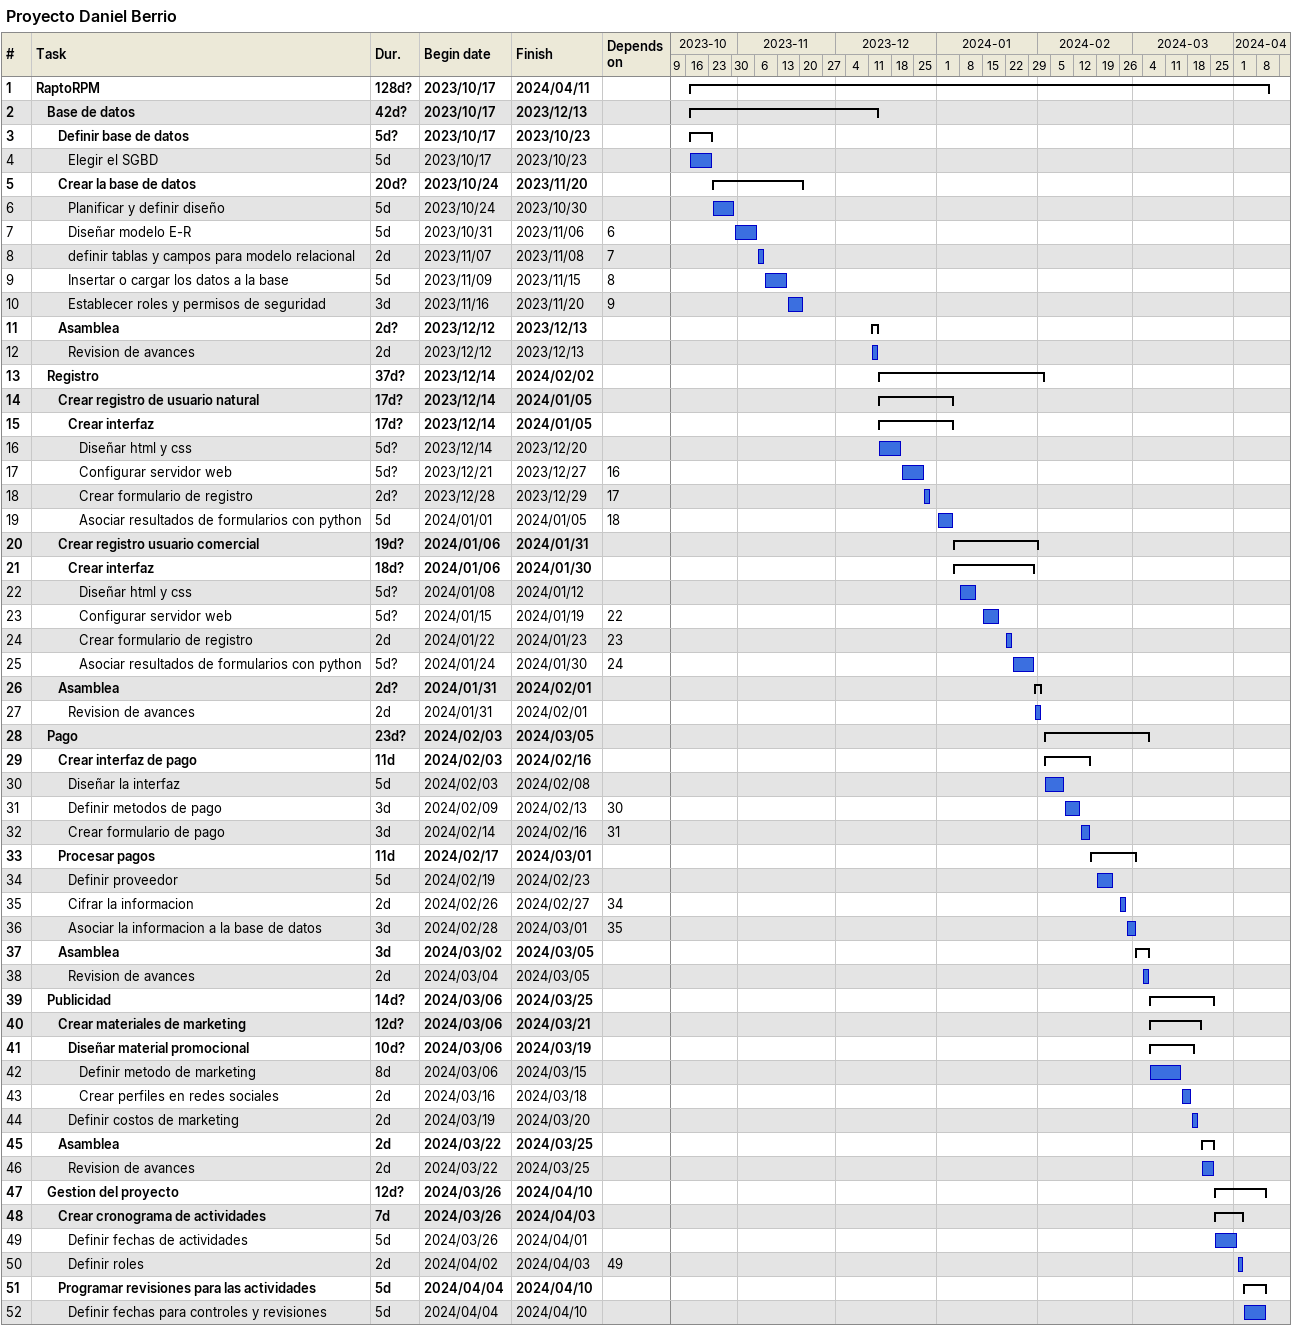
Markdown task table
Proyecto Daniel Berrio

| ID | Level | Task | Duration | Start | Finish | Predecessors |
|---|---|---|---|---|---|---|
| 1 | 1 | **RaptoRPM** | 128d? | 2023-10-17 | 2024-04-11 |  |
| 2 | 2 | **Base de datos** | 42d? | 2023-10-17 | 2023-12-13 |  |
| 3 | 3 | **Definir base de datos** | 5d? | 2023-10-17 | 2023-10-23 |  |
| 4 | 4 | Elegir el SGBD | 5d | 2023-10-17 | 2023-10-23 |  |
| 5 | 3 | **Crear la base de datos** | 20d? | 2023-10-24 | 2023-11-20 |  |
| 6 | 4 | Planificar y definir diseño | 5d | 2023-10-24 | 2023-10-30 |  |
| 7 | 4 | Diseñar modelo E-R | 5d | 2023-10-31 | 2023-11-06 | 6 |
| 8 | 4 | definir tablas y campos para modelo relacional | 2d | 2023-11-07 | 2023-11-08 | 7 |
| 9 | 4 | Insertar o cargar los datos a la base | 5d | 2023-11-09 | 2023-11-15 | 8 |
| 10 | 4 | Establecer roles y permisos de seguridad | 3d | 2023-11-16 | 2023-11-20 | 9 |
| 11 | 3 | **Asamblea** | 2d? | 2023-12-12 | 2023-12-13 |  |
| 12 | 4 | Revision de avances | 2d | 2023-12-12 | 2023-12-13 |  |
| 13 | 2 | **Registro** | 37d? | 2023-12-14 | 2024-02-02 |  |
| 14 | 3 | **Crear registro de usuario natural** | 17d? | 2023-12-14 | 2024-01-05 |  |
| 15 | 4 | **Crear interfaz** | 17d? | 2023-12-14 | 2024-01-05 |  |
| 16 | 5 | Diseñar html y css | 5d? | 2023-12-14 | 2023-12-20 |  |
| 17 | 5 | Configurar servidor web | 5d? | 2023-12-21 | 2023-12-27 | 16 |
| 18 | 5 | Crear formulario de registro | 2d? | 2023-12-28 | 2023-12-29 | 17 |
| 19 | 5 | Asociar resultados de formularios con python | 5d | 2024-01-01 | 2024-01-05 | 18 |
| 20 | 3 | **Crear registro usuario comercial** | 19d? | 2024-01-06 | 2024-01-31 |  |
| 21 | 4 | **Crear interfaz** | 18d? | 2024-01-06 | 2024-01-30 |  |
| 22 | 5 | Diseñar html y css | 5d? | 2024-01-08 | 2024-01-12 |  |
| 23 | 5 | Configurar servidor web | 5d? | 2024-01-15 | 2024-01-19 | 22 |
| 24 | 5 | Crear formulario de registro | 2d | 2024-01-22 | 2024-01-23 | 23 |
| 25 | 5 | Asociar resultados de formularios con python | 5d? | 2024-01-24 | 2024-01-30 | 24 |
| 26 | 3 | **Asamblea** | 2d? | 2024-01-31 | 2024-02-01 |  |
| 27 | 4 | Revision de avances | 2d | 2024-01-31 | 2024-02-01 |  |
| 28 | 2 | **Pago** | 23d? | 2024-02-03 | 2024-03-05 |  |
| 29 | 3 | **Crear interfaz de pago** | 11d | 2024-02-03 | 2024-02-16 |  |
| 30 | 4 | Diseñar la interfaz | 5d | 2024-02-03 | 2024-02-08 |  |
| 31 | 4 | Definir metodos de pago | 3d | 2024-02-09 | 2024-02-13 | 30 |
| 32 | 4 | Crear formulario de pago | 3d | 2024-02-14 | 2024-02-16 | 31 |
| 33 | 3 | **Procesar pagos** | 11d | 2024-02-17 | 2024-03-01 |  |
| 34 | 4 | Definir proveedor | 5d | 2024-02-19 | 2024-02-23 |  |
| 35 | 4 | Cifrar la informacion | 2d | 2024-02-26 | 2024-02-27 | 34 |
| 36 | 4 | Asociar la informacion a la base de datos | 3d | 2024-02-28 | 2024-03-01 | 35 |
| 37 | 3 | **Asamblea** | 3d | 2024-03-02 | 2024-03-05 |  |
| 38 | 4 | Revision de avances | 2d | 2024-03-04 | 2024-03-05 |  |
| 39 | 2 | **Publicidad** | 14d? | 2024-03-06 | 2024-03-25 |  |
| 40 | 3 | **Crear materiales de marketing** | 12d? | 2024-03-06 | 2024-03-21 |  |
| 41 | 4 | **Diseñar material promocional** | 10d? | 2024-03-06 | 2024-03-19 |  |
| 42 | 5 | Definir metodo de marketing | 8d | 2024-03-06 | 2024-03-15 |  |
| 43 | 5 | Crear perfiles en redes sociales | 2d | 2024-03-16 | 2024-03-18 |  |
| 44 | 4 | Definir costos de marketing | 2d | 2024-03-19 | 2024-03-20 |  |
| 45 | 3 | **Asamblea** | 2d | 2024-03-22 | 2024-03-25 |  |
| 46 | 4 | Revision de avances | 2d | 2024-03-22 | 2024-03-25 |  |
| 47 | 2 | **Gestion del proyecto** | 12d? | 2024-03-26 | 2024-04-10 |  |
| 48 | 3 | **Crear cronograma de actividades** | 7d | 2024-03-26 | 2024-04-03 |  |
| 49 | 4 | Definir fechas de actividades | 5d | 2024-03-26 | 2024-04-01 |  |
| 50 | 4 | Definir roles | 2d | 2024-04-02 | 2024-04-03 | 49 |
| 51 | 3 | **Programar revisiones para las actividades** | 5d | 2024-04-04 | 2024-04-10 |  |
| 52 | 4 | Definir fechas para controles y revisiones | 5d | 2024-04-04 | 2024-04-10 |  |
